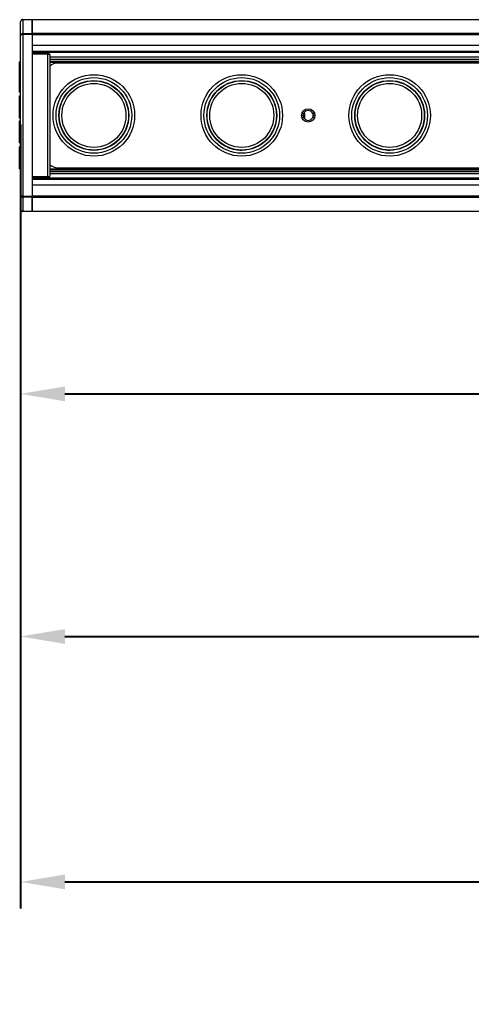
# Model space of a CAD drawing. Header units: inches. Extents: x 0.3 to 62.2, y -4.9 to 14.1.
# Drawn here: x 5.48 to 8.54, y -4.93 to 1.63 of the extents above; entities that cross this region are included whole.
import ezdxf

# ---------------------------------------------------------------- set-up
doc = ezdxf.new("R2010")
doc.units = ezdxf.units.IN
doc.header["$MEASUREMENT"] = 0
doc.layers.get('Defpoints').update_dxf_attribs({"color": 1})
doc.layers.add('Graze 2.0 Int', color=7, linetype='Continuous')
doc.styles.get("Standard").update_dxf_attribs({"font": 'Arial.ttf'})
doc.dimstyles.new('.1 DIM', dxfattribs={"dimscale": 0, "dimtxt": 0.3, "dimasz": 0.3, "dimexe": 0.18, "dimexo": 0.0625, "dimgap": 0.09, "dimtad": 0, "dimtih": 1, "dimtoh": 1, "dimdec": 5, "dimzin": 0, "dimdsep": 46, "dimlunit": 4, "dimtxsty": 'Standard', "dimcen": 0.09, "dimadec": 0, "dimazin": 0, "dimtfac": 1, "dimtdec": 5, "dimtofl": 0, "dimtmove": 0, "dimatfit": 3, "dimfxl": 1, "dimtolj": 1, "dimtzin": 0, "dimarcsym": 0})

# ---------------------------------------------------------------- blocks, each defined once
blk = doc.blocks.new('*D20')
at = {"layer": 'Defpoints', "color": 0, "lineweight": -2, "transparency": 16777216}
for p, q in [((5.486, 0.9216), (5.486, -1.0797)), ((53.5109, 0.9216), (53.5109, -1.0797)), ((5.786, -0.8997), (28.1561, -0.8997)), ((53.2109, -0.8997), (30.8409, -0.8997))]:
    blk.add_line(p, q, dxfattribs=at)
at = {"layer": 'Defpoints', "color": 0, "transparency": 16777216}
for p in [(5.486, 0.9841), (53.5109, 0.9841), (53.5109, -0.8997)]:
    blk.add_point(p, dxfattribs=at)
for points in [[(5.786, -0.8497), (5.786, -0.9497), (5.486, -0.8997)], [(53.2109, -0.8497), (53.2109, -0.9497), (53.5109, -0.8997)]]:
    blk.add_solid(points, dxfattribs=at)
at = {"layer": 'Defpoints', "color": 0, "transparency": 16777216, "char_height": 0.3, "attachment_point": 5}
for s, insert in [('\\A1;4\'-0{\\H1x;\\S1/32;}"', (29.4985, -0.4568)), ('\\A1;[1219.83 mm]', (29.4985, -1.1806))]:
    blk.add_mtext(s, dxfattribs=dict(at, insert=insert))
blk = doc.blocks.new('*D21')
at = {"layer": 'Defpoints', "color": 0, "lineweight": -2, "transparency": 16777216}
for p, q in [((5.486, 0.9216), (5.486, -2.7209)), ((53.5975, 0.9216), (53.5975, -2.7209)), ((5.786, -2.5409), (28.1994, -2.5409)), ((53.2975, -2.5409), (30.8842, -2.5409))]:
    blk.add_line(p, q, dxfattribs=at)
at = {"layer": 'Defpoints', "color": 0, "transparency": 16777216}
for p in [(5.486, 0.9841), (53.5975, 0.9841), (53.5975, -2.5409)]:
    blk.add_point(p, dxfattribs=at)
for points in [[(5.786, -2.4909), (5.786, -2.5909), (5.486, -2.5409)], [(53.2975, -2.4909), (53.2975, -2.5909), (53.5975, -2.5409)]]:
    blk.add_solid(points, dxfattribs=at)
at = {"layer": 'Defpoints', "color": 0, "transparency": 16777216, "char_height": 0.3, "attachment_point": 5}
for s, insert in [('\\A1;4\'-0{\\H1x;\\S1/8;}"', (29.5418, -2.098)), ('\\A1;[1222.03 mm]', (29.5418, -2.8218))]:
    blk.add_mtext(s, dxfattribs=dict(at, insert=insert))
blk = doc.blocks.new('*D22')
at = {"layer": 'Defpoints', "color": 0, "lineweight": -2, "transparency": 16777216}
for p, q in [((5.486, 0.9216), (5.486, -4.3813)), ((53.9046, 0.921), (53.9046, -4.3819)), ((5.786, -4.2014), (28.3529, -4.2016)), ((53.6046, -4.2019), (31.0377, -4.2016))]:
    blk.add_line(p, q, dxfattribs=at)
at = {"layer": 'Defpoints', "color": 0, "transparency": 16777216}
for p in [(5.486, 0.9841), (53.9046, 0.9835), (53.9046, -4.2019)]:
    blk.add_point(p, dxfattribs=at)
for points in [[(5.786, -4.1514), (5.786, -4.2514), (5.486, -4.2013)], [(53.6046, -4.1519), (53.6046, -4.2519), (53.9046, -4.2019)]]:
    blk.add_solid(points, dxfattribs=at)
at = {"layer": 'Defpoints', "color": 0, "transparency": 16777216, "char_height": 0.3, "attachment_point": 5}
for s, insert in [('\\A1;4\'-0{\\H1x;\\S13/32;}"', (29.6953, -3.7567)), ('\\A1;[1229.83 mm]', (29.6953, -4.4826))]:
    blk.add_mtext(s, dxfattribs=dict(at, insert=insert))

msp = doc.modelspace()

# ---------------------------------------------------------------- linework, layer by layer
at = {"layer": 'Graze 2.0 Int', "color": 7, "linetype": 'Continuous', "lineweight": 15}
for p, q in [((5.486033, 1.61793), (5.486033, 1.616716)), ((5.486033, 1.525415), (5.486033, 1.616716)), ((5.501779, 1.631656), (5.501779, 1.633679)), ((5.501779, 1.633679), (5.564774, 1.633679)), ((5.501779, 1.631656), (5.501779, 1.537764)), ((5.564774, 1.631656), (5.501779, 1.631656)), ((5.564774, 1.633679), (5.564774, 1.631656)), ((5.564774, 1.537764), (5.564774, 1.631656)), ((5.566741, 1.633679), (53.430217, 1.633679)), ((5.566741, 1.631656), (5.566741, 1.633679)), ((53.430217, 1.631656), (5.566741, 1.631656)), ((5.566741, 1.540335), (5.566741, 1.631656)), ((5.486033, 0.442695), (5.486033, 1.525415)), ((5.501779, 1.537764), (5.501779, 1.531331)), ((5.501779, 1.537764), (5.564774, 1.537764)), ((5.501779, 1.531331), (5.501779, 0.436779)), ((5.564774, 1.531331), (5.501779, 1.531331)), ((5.566741, 1.567715), (5.564774, 1.567732)), ((5.566741, 1.548698), (5.564774, 1.548705)), ((5.564774, 1.537764), (5.564774, 1.531331)), ((5.564774, 1.531331), (5.564774, 0.436779)), ((5.566741, 1.521804), (5.564774, 1.521797)), ((5.566741, 1.540335), (53.430217, 1.540335)), ((5.566741, 1.528937), (5.566741, 1.540335)), ((53.430217, 1.528937), (5.566741, 1.528937)), ((5.566741, 1.456509), (5.566741, 1.528937)), ((5.566741, 1.502787), (5.564774, 1.50277)), ((5.564774, 1.466351), (5.566741, 1.466351)), ((53.430217, 1.456509), (5.566741, 1.456509)), ((5.566741, 1.417137), (5.566741, 1.456509)), ((5.671075, 1.407295), (5.564774, 1.407295)), ((5.671075, 1.398955), (5.564774, 1.398955)), ((53.430217, 1.417137), (5.566741, 1.417137)), ((5.566741, 1.409263), (5.566741, 1.417137)), ((53.430217, 1.409263), (5.566741, 1.409263)), ((5.566741, 1.407295), (5.566741, 1.409263)), ((5.671075, 1.398955), (5.671075, 1.407295)), ((5.671075, 1.407295), (5.682888, 1.395483)), ((5.671075, 0.569155), (5.671075, 1.398955)), ((5.671075, 1.398955), (5.682888, 1.395483)), ((5.682888, 1.395483), (5.682888, 0.572627)), ((5.478157, 1.345879), (5.486033, 1.345879)), ((5.478157, 1.338419), (5.478157, 1.345879)), ((5.478157, 1.338419), (5.486033, 1.338419)), ((5.478157, 1.329667), (5.478157, 1.338419)), ((5.478157, 1.275204), (5.478157, 1.329667)), ((5.478157, 1.329667), (5.486033, 1.329667)), ((53.314072, 1.377766), (5.682888, 1.377766)), ((5.682888, 1.363986), (53.314072, 1.363986)), ((5.682888, 1.352175), (53.314072, 1.352175)), ((5.682888, 1.344301), (53.314072, 1.344301)), ((15.206762, 1.338395), (5.738008, 1.338395)), ((5.478157, 1.275204), (5.486033, 1.275204)), ((5.478157, 1.243743), (5.478157, 1.275204)), ((5.478157, 1.243743), (5.486033, 1.243743)), ((5.478157, 1.192309), (5.478157, 1.243743)), ((5.478157, 1.192309), (5.486033, 1.192309)), ((5.478157, 1.15461), (5.478157, 1.192309)), ((5.478157, 1.15461), (5.486033, 1.15461)), ((5.478157, 1.14214), (5.478157, 1.15461)), ((5.478157, 1.14214), (5.486033, 1.14214)), ((5.478157, 1.141187), (5.478157, 1.14214)), ((5.478157, 1.141187), (5.486033, 1.141187)), ((5.478157, 1.115502), (5.486033, 1.115502)), ((5.478157, 1.040739), (5.478157, 1.115502)), ((5.478157, 1.011474), (5.478157, 1.040739)), ((5.478157, 1.040739), (5.486033, 1.040739)), ((5.478157, 1.011474), (5.486033, 1.011474)), ((5.478157, 0.989399), (5.478157, 1.011474)), ((5.478157, 0.989399), (5.486033, 0.989399)), ((5.478157, 0.972012), (5.478157, 0.989399)), ((7.400402, 0.997694), (7.387791, 0.997694)), ((7.47414, 0.997694), (7.461524, 0.997694)), ((5.478157, 0.972012), (5.486033, 0.972012)), ((5.478157, 0.965216), (5.478157, 0.972012)), ((5.478157, 0.965215), (5.486033, 0.965215)), ((5.478157, 0.947311), (5.486033, 0.947311)), ((5.478157, 0.941897), (5.478157, 0.947311)), ((5.478157, 0.941897), (5.486033, 0.941897)), ((5.478157, 0.85881), (5.478157, 0.941897)), ((7.397497, 0.984055), (7.385688, 0.984055)), ((7.400402, 0.970416), (7.387791, 0.970416)), ((7.47414, 0.970416), (7.461524, 0.970416)), ((7.476243, 0.984055), (7.464429, 0.984055)), ((5.478157, 0.85881), (5.486033, 0.85881)), ((5.478157, 0.820522), (5.478157, 0.85881)), ((5.478157, 0.820522), (5.486033, 0.820522)), ((5.478157, 0.813739), (5.478157, 0.820522)), ((5.486033, 0.813739), (5.478157, 0.813739)), ((5.478157, 0.810534), (5.478157, 0.813739)), ((5.478157, 0.797603), (5.478157, 0.810534)), ((5.478157, 0.810534), (5.486033, 0.810534)), ((5.478157, 0.797603), (5.486033, 0.797603)), ((5.478157, 0.797552), (5.478157, 0.797603)), ((5.478157, 0.797552), (5.486033, 0.797552)), ((5.486033, 0.772034), (5.478157, 0.772034)), ((5.478157, 0.765465), (5.478157, 0.772034)), ((5.478157, 0.765465), (5.486033, 0.765465)), ((5.478157, 0.707734), (5.478157, 0.765465)), ((5.478157, 0.646282), (5.478157, 0.707734)), ((5.478157, 0.707734), (5.486033, 0.707734)), ((5.478157, 0.646282), (5.486033, 0.646282)), ((5.478157, 0.623436), (5.478157, 0.646282)), ((5.478157, 0.623436), (5.486033, 0.623436)), ((5.478157, 0.622158), (5.478157, 0.623436)), ((5.478157, 0.622158), (5.486033, 0.622158)), ((5.682888, 0.623809), (53.314072, 0.623809)), ((5.682888, 0.615935), (53.314072, 0.615935)), ((5.682888, 0.604124), (53.314072, 0.604124)), ((5.738008, 0.629715), (17.234373, 0.629715)), ((5.671075, 0.569155), (5.564774, 0.569155)), ((5.671075, 0.560815), (5.564774, 0.560815)), ((5.566741, 0.558847), (5.566741, 0.560815)), ((53.430217, 0.558847), (5.566741, 0.558847)), ((5.566741, 0.550973), (5.566741, 0.558847)), ((53.430217, 0.550973), (5.566741, 0.550973)), ((5.566741, 0.511602), (5.566741, 0.550973)), ((5.671075, 0.569155), (5.682888, 0.572627)), ((5.671075, 0.560815), (5.682888, 0.572627)), ((5.671075, 0.560815), (5.671075, 0.569155)), ((5.682888, 0.590344), (53.314072, 0.590344)), ((5.564774, 0.501759), (5.566741, 0.501759)), ((5.566741, 0.465323), (5.564774, 0.46534)), ((53.430217, 0.511602), (5.566741, 0.511602)), ((5.566741, 0.439173), (5.566741, 0.511602)), ((5.486033, 0.351394), (5.486033, 0.442695)), ((5.501779, 0.436779), (5.564774, 0.436779)), ((5.501779, 0.436779), (5.501779, 0.430346)), ((5.564774, 0.430346), (5.501779, 0.430346)), ((5.501779, 0.430346), (5.501779, 0.336455)), ((5.566741, 0.446306), (5.564774, 0.446313)), ((5.564774, 0.436779), (5.564774, 0.430346)), ((5.564774, 0.336455), (5.564774, 0.430346)), ((5.566741, 0.419412), (5.564774, 0.419405)), ((5.566741, 0.400395), (5.564774, 0.400378)), ((5.566741, 0.439173), (53.430217, 0.439173)), ((5.566741, 0.427775), (5.566741, 0.439173)), ((53.430217, 0.427775), (5.566741, 0.427775)), ((5.566741, 0.336455), (5.566741, 0.427775)), ((5.486033, 0.351394), (5.486033, 0.35018)), ((5.501779, 0.336455), (5.564774, 0.336455)), ((5.501779, 0.334432), (5.501779, 0.336455)), ((5.564774, 0.334432), (5.501779, 0.334432)), ((5.564774, 0.336455), (5.564774, 0.334432)), ((5.566741, 0.336455), (53.430217, 0.336455)), ((5.566741, 0.334432), (5.566741, 0.336455)), ((53.430217, 0.334432), (5.566741, 0.334432))]:
    msp.add_line(p, q, dxfattribs=at)
at = {"layer": 'Graze 2.0 Int', "color": 8, "linetype": 'Continuous', "lineweight": 15}
for p, q in [((5.564774, 1.429747), (5.566741, 1.429747)), ((5.566741, 1.411266), (5.564774, 1.411266)), ((5.564774, 0.556844), (5.566741, 0.556844)), ((5.566741, 0.538363), (5.564774, 0.538363))]:
    msp.add_line(p, q, dxfattribs=at)
at = {"layer": 'Graze 2.0 Int', "color": 7, "linetype": 'Continuous', "lineweight": 15, "flags": 128}
for points in [[(5.501779, 1.531331), (5.498705, 1.531218), (5.495753, 1.530881), (5.493031, 1.530334), (5.490642, 1.529598), (5.488685, 1.528702), (5.48723, 1.527679), (5.486333, 1.526569), (5.486033, 1.525415)], [(6.887643, 0.767722), (6.923782, 0.75525), (6.982525, 0.747828)], [(7.891144, 0.766562), (7.924594, 0.75525), (7.983342, 0.747828)], [(5.501779, 0.436779), (5.498705, 0.436892), (5.495753, 0.437229), (5.493031, 0.437776), (5.490642, 0.438512), (5.488685, 0.439408), (5.48723, 0.440431), (5.486333, 0.441541), (5.486033, 0.442695)]]:
    msp.add_lwpolyline(points, dxfattribs=at)
at = {"layer": 'Graze 2.0 Int', "color": 7, "linetype": 'Continuous', "lineweight": 15}
for centre, radius in [((5.981713, 0.984055), 0.275598), ((6.98174, 0.984055), 0.275598), ((7.981766, 0.984055), 0.275598), ((5.981713, 0.984055), 0.255912), ((5.981713, 0.984055), 0.236227), ((5.981713, 0.984055), 0.234258), ((5.981713, 0.984055), 0.216486), ((6.98174, 0.984055), 0.255912), ((6.98174, 0.984055), 0.236227), ((6.98174, 0.984055), 0.234258), ((6.98174, 0.984055), 0.216486), ((7.981766, 0.984055), 0.255912), ((7.981766, 0.984055), 0.236227), ((7.981766, 0.984055), 0.234258), ((7.981766, 0.984055), 0.216486), ((7.430964, 0.984055), 0.045277)]:
    msp.add_circle(centre, radius, dxfattribs=at)
for centre, radius, start, end in [((5.501779, 1.61793), 0.015748, 90, 180), ((5.501383, 1.616306), 0.015355, 88.5192277, 178.4675248), ((5.500261, 1.523487), 0.014358, 83.9287851, 172.2821249), ((5.738006, 1.259653), 0.078742, 90, 134.427004), ((7.430964, 0.984055), 0.033465, 155.9495194, 180), ((7.430964, 0.984055), 0.033465, 24.0504806, 155.9495194), ((7.360096, 0.984055), 0.049214, 335.0486989, 24.9513011), ((7.430964, 0.984055), 0.033465, 0, 24.0504806), ((7.430964, 0.984055), 0.033465, 180, 204.0504806), ((7.430964, 0.984055), 0.033465, 204.0504806, 335.9495194), ((7.430964, 0.984055), 0.033465, 335.9495194, 0), ((5.738006, 0.708457), 0.078742, 225.572996, 270), ((5.500261, 0.444623), 0.014358, 187.7178751, 276.0712149), ((5.501779, 0.35018), 0.015748, 180, 270), ((5.501382, 0.351804), 0.015355, 181.532202, 271.481186)]:
    msp.add_arc(centre, radius, start, end, dxfattribs=at)

# ---------------------------------------------------------------- dimensions: what is measured, and where the dimension line sits
at = {"layer": 'Defpoints'}
dim = msp.add_aligned_dim(p1=(5.486033, 0.984055), p2=(53.904629, 0.983499), distance=-5.185404, dimstyle='.1 DIM', override={"dimscale": 1, "dimpost": '\\X'}, dxfattribs=at)
dim.commit()
dim.dimension.update_dxf_attribs({"geometry": '*D22', "text_midpoint": (29.695271, -4.201627)})
for base, p2, picture, middle in [((53.5109275, -0.8997016), (53.5109275, 0.984055), '*D20', (29.4984803, -0.8997016)), ((53.597542, -2.54089), (53.597542, 0.984055), '*D21', (29.541788, -2.54089))]:
    dim = msp.add_linear_dim(base=base, p1=(5.486033, 0.984055), p2=p2, dimstyle='.1 DIM', override={"dimscale": 1, "dimpost": '\\X'}, dxfattribs=at)
    dim.commit()
    dim.dimension.update_dxf_attribs({"geometry": picture, "text_midpoint": middle})

doc.saveas('drawing.dxf')
